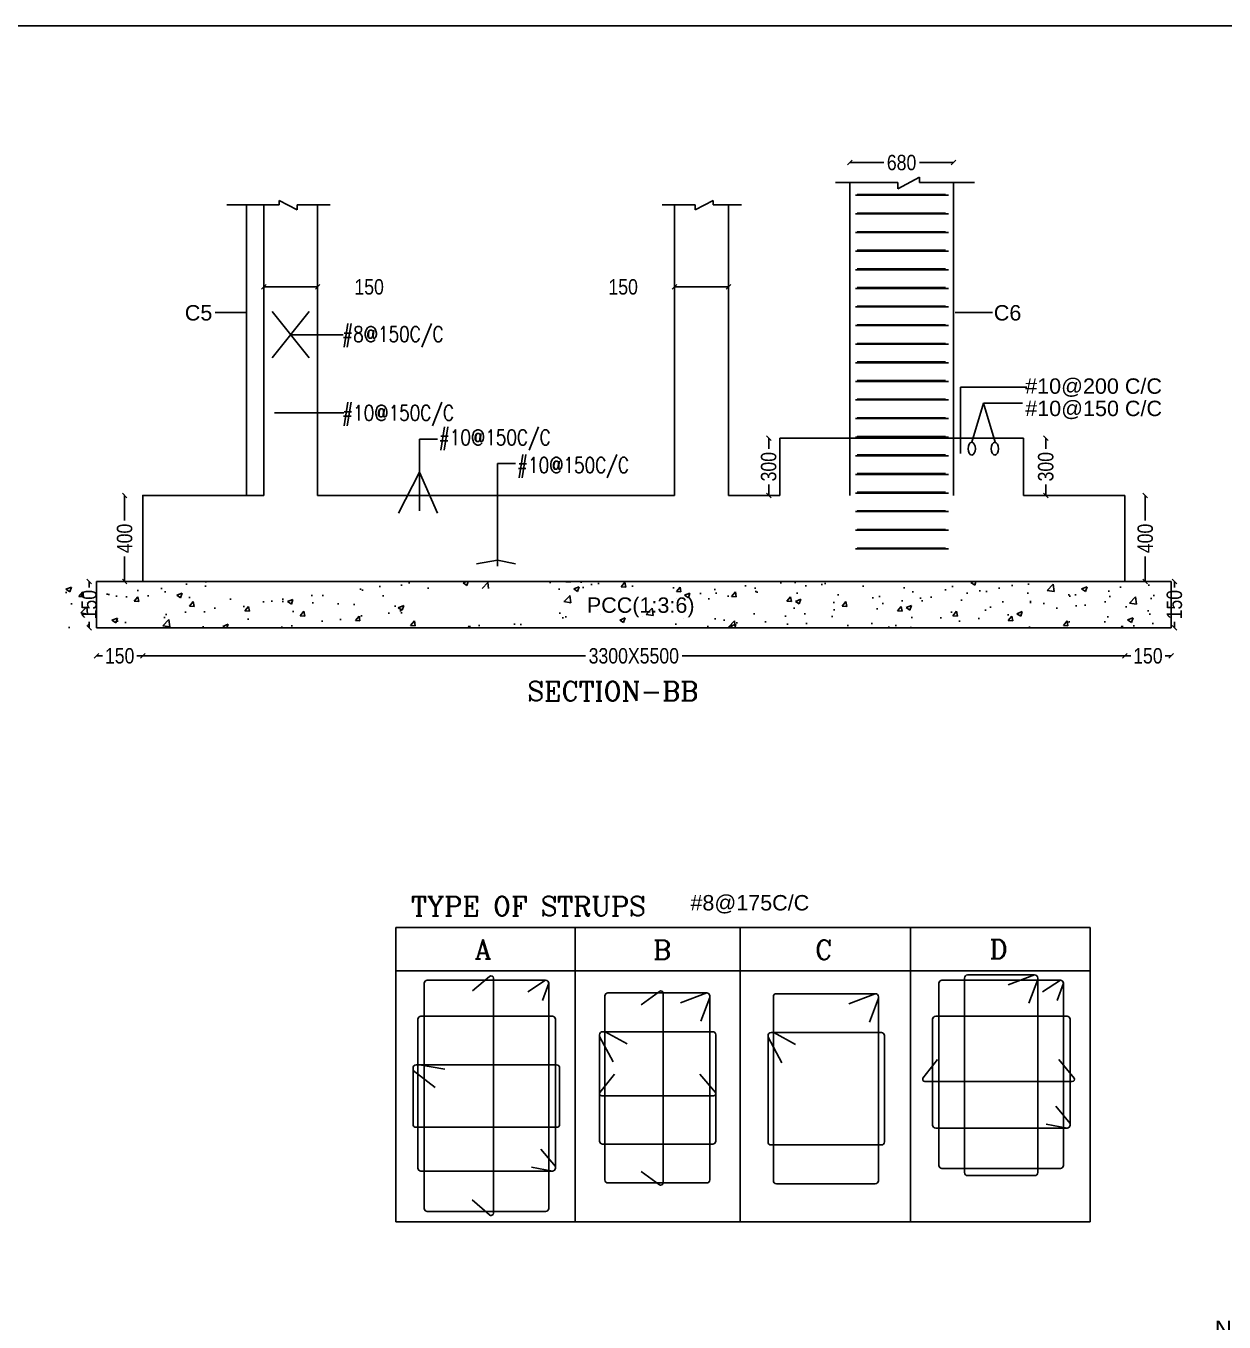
# Model space of a CAD drawing. Extents: x 2200.3 to 2251.6, y 1070.3 to 1107.4.
# Drawn here: x 2216.48 to 2232.03, y 1090.55 to 1107.36 of the extents above; entities that cross this region are included whole.
import ezdxf

# ---------------------------------------------------------------- set-up
doc = ezdxf.new("R2010")
doc.units = 0
doc.linetypes.add('DASHED', pattern=[0])
doc.layers.get('0').update_dxf_attribs({"linetype": 'CONTINUOUS'})
doc.layers.get('DEFPOINTS').update_dxf_attribs({"linetype": 'CONTINUOUS'})
doc.layers.add('TXT', color=51, linetype='CONTINUOUS')
doc.layers.add('WALL', color=7, linetype='CONTINUOUS')
doc.styles.add('AN', font='ARIALN.TTF')
doc.styles.add('AS', font='romans.shx', dxfattribs={"width": 0.8})
doc.styles.add('ROMANC', font='romanc.shx')
doc.styles.add('ROMANS', font='arial.ttf')
doc.dimstyles.new('DIM', dxfattribs={"dimtxt": 0.2, "dimasz": 0.06, "dimexe": 0.05, "dimexo": 0.3, "dimgap": 0.05, "dimtad": 0, "dimlfac": -1, "dimzin": 1, "dimtxsty": 'AN', "dimblk1": 'OBLIQUE', "dimblk2": 'OBLIQUE', "dimsah": 1, "dimcen": 0.001, "dimse1": 1, "dimse2": 1, "dimclrd": 252, "dimclre": 256, "dimclrt": 1, "dimazin": 3, "dimtfac": 1, "dimtofl": 0, "dimtmove": 0, "dimatfit": 3, "dimtolj": 1, "dimtzin": 1})

# ---------------------------------------------------------------- blocks, each defined once
blk = doc.blocks.new('_OBLIQUE')
at = {"color": 0, "linetype": 'BYBLOCK'}
blk.add_line((-0.5, -0.5), (0.5, 0.5), dxfattribs=at)
blk = doc.blocks.new('*D133')
at = {"layer": 'DEFPOINTS', "color": 0, "linetype": 'DASHED'}
for p in [(2217.303, 1100.155), (2217.4, 1100.155), (2217.4, 1099.555)]:
    blk.add_point(p, dxfattribs=at)
at = {"layer": 'WALL', "color": 252}
for p, q in [((2217.303, 1100.155), (2217.303, 1100.079)), ((2217.303, 1099.555), (2217.303, 1099.632))]:
    blk.add_line(p, q, dxfattribs=at)
at = {"layer": 'WALL', "color": 252, "linetype": 'DASHED', "xscale": 0.06, "yscale": 0.06, "zscale": 0.06}
for p, rotation in [((2217.303, 1100.155), 90), ((2217.303, 1099.555), 270)]:
    blk.add_blockref('_OBLIQUE', p, dxfattribs=dict(at, rotation=rotation))
at = {"layer": 'WALL', "color": 1, "linetype": 'DASHED', "insert": (2217.303, 1099.855), "char_height": 0.2, "attachment_point": 5, "rotation": 90, "style": 'AN'}
blk.add_mtext('\\A1;150', dxfattribs=at)
blk = doc.blocks.new('*D119')
at = {"layer": 'DEFPOINTS', "color": 0, "linetype": 'DASHED'}
for p in [(2217.765, 1101.273), (2218, 1101.273), (2217.885, 1100.155)]:
    blk.add_point(p, dxfattribs=at)
at = {"layer": 'WALL', "color": 252}
for p, q in [((2217.765, 1101.273), (2217.765, 1100.948)), ((2217.765, 1100.155), (2217.765, 1100.48))]:
    blk.add_line(p, q, dxfattribs=at)
at = {"layer": 'WALL', "color": 252, "linetype": 'DASHED', "xscale": 0.06, "yscale": 0.06, "zscale": 0.06}
for p, rotation in [((2217.765, 1101.273), 90), ((2217.765, 1100.155), 270)]:
    blk.add_blockref('_OBLIQUE', p, dxfattribs=dict(at, rotation=rotation))
at = {"layer": 'WALL', "color": 1, "linetype": 'DASHED', "insert": (2217.765, 1100.714), "char_height": 0.2, "attachment_point": 5, "rotation": 90, "style": 'AN'}
blk.add_mtext('\\A1;400', dxfattribs=at)
blk = doc.blocks.new('*D120')
at = {"layer": 'DEFPOINTS', "color": 0, "linetype": 'DASHED'}
for p in [(2217.4, 1099.606), (2218, 1099.606), (2217.4, 1099.19)]:
    blk.add_point(p, dxfattribs=at)
at = {"layer": 'WALL', "color": 252}
for p, q in [((2217.4, 1099.19), (2217.477, 1099.19)), ((2218, 1099.19), (2217.924, 1099.19))]:
    blk.add_line(p, q, dxfattribs=at)
at = {"layer": 'WALL', "color": 252, "linetype": 'DASHED', "xscale": 0.06, "yscale": 0.06, "zscale": 0.06, "rotation": 180}
blk.add_blockref('_OBLIQUE', (2217.4, 1099.19), dxfattribs=at)
at = {"layer": 'WALL', "color": 252, "linetype": 'DASHED', "xscale": 0.06, "yscale": 0.06, "zscale": 0.06}
blk.add_blockref('_OBLIQUE', (2218, 1099.19), dxfattribs=at)
at = {"layer": 'WALL', "color": 1, "linetype": 'DASHED', "insert": (2217.7, 1099.19), "char_height": 0.2, "attachment_point": 5, "style": 'AN'}
blk.add_mtext('\\A1;150', dxfattribs=at)
blk = doc.blocks.new('*D121')
at = {"layer": 'DEFPOINTS', "color": 0, "linetype": 'DASHED'}
for p in [(2230.741, 1099.606), (2231.341, 1099.606), (2231.341, 1099.19)]:
    blk.add_point(p, dxfattribs=at)
at = {"layer": 'WALL', "color": 252}
for p, q in [((2230.741, 1099.19), (2230.818, 1099.19)), ((2231.341, 1099.19), (2231.264, 1099.19))]:
    blk.add_line(p, q, dxfattribs=at)
at = {"layer": 'WALL', "color": 252, "linetype": 'DASHED', "xscale": 0.06, "yscale": 0.06, "zscale": 0.06, "rotation": 180}
blk.add_blockref('_OBLIQUE', (2230.741, 1099.19), dxfattribs=at)
at = {"layer": 'WALL', "color": 252, "linetype": 'DASHED', "xscale": 0.06, "yscale": 0.06, "zscale": 0.06}
blk.add_blockref('_OBLIQUE', (2231.341, 1099.19), dxfattribs=at)
at = {"layer": 'WALL', "color": 1, "linetype": 'DASHED', "insert": (2231.041, 1099.19), "char_height": 0.2, "attachment_point": 5, "style": 'AN'}
blk.add_mtext('\\A1;150', dxfattribs=at)
blk = doc.blocks.new('*D134')
at = {"layer": 'DEFPOINTS', "color": 0, "linetype": 'DASHED'}
for p in [(2219.569, 1103.969), (2220.269, 1103.977), (2220.269, 1103.969)]:
    blk.add_point(p, dxfattribs=at)
at = {"layer": 'WALL', "color": 252}
blk.add_line((2219.569, 1103.977), (2220.269, 1103.977), dxfattribs=at)
at = {"layer": 'WALL', "color": 252, "linetype": 'DASHED', "xscale": 0.06, "yscale": 0.06, "zscale": 0.06, "rotation": 180}
blk.add_blockref('_OBLIQUE', (2219.569, 1103.977), dxfattribs=at)
at = {"layer": 'WALL', "color": 252, "linetype": 'DASHED', "xscale": 0.06, "yscale": 0.06, "zscale": 0.06}
blk.add_blockref('_OBLIQUE', (2220.269, 1103.977), dxfattribs=at)
at = {"layer": 'WALL', "color": 1, "linetype": 'DASHED', "insert": (2220.937, 1103.977), "char_height": 0.2, "attachment_point": 5, "style": 'AN'}
blk.add_mtext('\\A1;150', dxfattribs=at)
blk = doc.blocks.new('*D122')
at = {"layer": 'DEFPOINTS', "color": 0, "linetype": 'DASHED'}
for p in [(2224.9, 1103.969), (2225.6, 1103.977), (2225.6, 1103.969)]:
    blk.add_point(p, dxfattribs=at)
at = {"layer": 'WALL', "color": 252}
blk.add_line((2224.9, 1103.977), (2225.6, 1103.977), dxfattribs=at)
at = {"layer": 'WALL', "color": 252, "linetype": 'DASHED', "xscale": 0.06, "yscale": 0.06, "zscale": 0.06, "rotation": 180}
blk.add_blockref('_OBLIQUE', (2224.9, 1103.977), dxfattribs=at)
at = {"layer": 'WALL', "color": 252, "linetype": 'DASHED', "xscale": 0.06, "yscale": 0.06, "zscale": 0.06}
blk.add_blockref('_OBLIQUE', (2225.6, 1103.977), dxfattribs=at)
at = {"layer": 'WALL', "color": 1, "linetype": 'DASHED', "insert": (2224.233, 1103.977), "char_height": 0.2, "attachment_point": 5, "style": 'AN'}
blk.add_mtext('\\A1;150', dxfattribs=at)
blk = doc.blocks.new('*D123')
at = {"layer": 'DEFPOINTS', "color": 0, "linetype": 'DASHED'}
for p in [(2218, 1099.555), (2230.741, 1099.555), (2230.741, 1099.19)]:
    blk.add_point(p, dxfattribs=at)
at = {"layer": 'WALL', "color": 252}
for p, q in [((2218, 1099.19), (2223.745, 1099.19)), ((2230.741, 1099.19), (2224.997, 1099.19))]:
    blk.add_line(p, q, dxfattribs=at)
at = {"layer": 'WALL', "color": 252, "linetype": 'DASHED', "xscale": 0.06, "yscale": 0.06, "zscale": 0.06, "rotation": 180}
blk.add_blockref('_OBLIQUE', (2218, 1099.19), dxfattribs=at)
at = {"layer": 'WALL', "color": 252, "linetype": 'DASHED', "xscale": 0.06, "yscale": 0.06, "zscale": 0.06}
blk.add_blockref('_OBLIQUE', (2230.741, 1099.19), dxfattribs=at)
at = {"layer": 'WALL', "color": 1, "linetype": 'DASHED', "insert": (2224.371, 1099.19), "char_height": 0.2, "attachment_point": 5, "style": 'AN'}
blk.add_mtext('\\A1;3300X5500', dxfattribs=at)
blk = doc.blocks.new('*D135')
at = {"layer": 'DEFPOINTS', "color": 0, "linetype": 'DASHED'}
for p in [(2226.121, 1102.017), (2226.265, 1102.017), (2226.265, 1101.273)]:
    blk.add_point(p, dxfattribs=at)
at = {"layer": 'WALL', "color": 252}
for p, q in [((2226.121, 1102.017), (2226.121, 1101.875)), ((2226.121, 1101.273), (2226.121, 1101.414))]:
    blk.add_line(p, q, dxfattribs=at)
at = {"layer": 'WALL', "color": 252, "linetype": 'DASHED', "xscale": 0.06, "yscale": 0.06, "zscale": 0.06}
for p, rotation in [((2226.121, 1102.017), 90), ((2226.121, 1101.273), 270)]:
    blk.add_blockref('_OBLIQUE', p, dxfattribs=dict(at, rotation=rotation))
at = {"layer": 'WALL', "color": 1, "linetype": 'DASHED', "insert": (2226.121, 1101.645), "char_height": 0.2, "attachment_point": 5, "rotation": 90, "style": 'AN'}
blk.add_mtext('\\A1;300', dxfattribs=at)
blk = doc.blocks.new('*D136')
at = {"layer": 'DEFPOINTS', "color": 0, "linetype": 'DASHED'}
for p in [(2230.741, 1101.273), (2231.007, 1101.273), (2230.741, 1100.155)]:
    blk.add_point(p, dxfattribs=at)
at = {"layer": 'WALL', "color": 252}
for p, q in [((2231.007, 1101.273), (2231.007, 1100.948)), ((2231.007, 1100.155), (2231.007, 1100.48))]:
    blk.add_line(p, q, dxfattribs=at)
at = {"layer": 'WALL', "color": 252, "linetype": 'DASHED', "xscale": 0.06, "yscale": 0.06, "zscale": 0.06}
for p, rotation in [((2231.007, 1101.273), 90), ((2231.007, 1100.155), 270)]:
    blk.add_blockref('_OBLIQUE', p, dxfattribs=dict(at, rotation=rotation))
at = {"layer": 'WALL', "color": 1, "linetype": 'DASHED', "insert": (2231.007, 1100.714), "char_height": 0.2, "attachment_point": 5, "rotation": 90, "style": 'AN'}
blk.add_mtext('\\A1;400', dxfattribs=at)
blk = doc.blocks.new('*D124')
at = {"layer": 'DEFPOINTS', "color": 0, "linetype": 'DASHED'}
for p in [(2231.287, 1100.155), (2231.385, 1100.155), (2231.287, 1099.555)]:
    blk.add_point(p, dxfattribs=at)
at = {"layer": 'WALL', "color": 252}
for p, q in [((2231.385, 1100.155), (2231.385, 1100.079)), ((2231.385, 1099.555), (2231.385, 1099.632))]:
    blk.add_line(p, q, dxfattribs=at)
at = {"layer": 'WALL', "color": 252, "linetype": 'DASHED', "xscale": 0.06, "yscale": 0.06, "zscale": 0.06}
for p, rotation in [((2231.385, 1100.155), 90), ((2231.385, 1099.555), 270)]:
    blk.add_blockref('_OBLIQUE', p, dxfattribs=dict(at, rotation=rotation))
at = {"layer": 'WALL', "color": 1, "linetype": 'DASHED', "insert": (2231.385, 1099.855), "char_height": 0.2, "attachment_point": 5, "rotation": 90, "style": 'AN'}
blk.add_mtext('\\A1;150', dxfattribs=at)
blk = doc.blocks.new('*D137')
at = {"layer": 'DEFPOINTS', "color": 0, "linetype": 'DASHED'}
for p in [(2229.426, 1102.017), (2229.716, 1102.017), (2229.426, 1101.273)]:
    blk.add_point(p, dxfattribs=at)
at = {"layer": 'WALL', "color": 252}
for p, q in [((2229.716, 1102.017), (2229.716, 1101.875)), ((2229.716, 1101.273), (2229.716, 1101.414))]:
    blk.add_line(p, q, dxfattribs=at)
at = {"layer": 'WALL', "color": 252, "linetype": 'DASHED', "xscale": 0.06, "yscale": 0.06, "zscale": 0.06}
for p, rotation in [((2229.716, 1102.017), 90), ((2229.716, 1101.273), 270)]:
    blk.add_blockref('_OBLIQUE', p, dxfattribs=dict(at, rotation=rotation))
at = {"layer": 'WALL', "color": 1, "linetype": 'DASHED', "insert": (2229.716, 1101.645), "char_height": 0.2, "attachment_point": 5, "rotation": 90, "style": 'AN'}
blk.add_mtext('\\A1;300', dxfattribs=at)
blk = doc.blocks.new('*D138')
at = {"layer": 'DEFPOINTS', "color": 0, "linetype": 'DASHED'}
for p in [(2228.519, 1105.59), (2227.172, 1105.332), (2228.519, 1105.332)]:
    blk.add_point(p, dxfattribs=at)
at = {"layer": 'WALL', "color": 252}
for p, q in [((2227.172, 1105.59), (2227.614, 1105.59)), ((2228.519, 1105.59), (2228.077, 1105.59))]:
    blk.add_line(p, q, dxfattribs=at)
at = {"layer": 'WALL', "color": 252, "linetype": 'DASHED', "xscale": 0.06, "yscale": 0.06, "zscale": 0.06, "rotation": 180}
blk.add_blockref('_OBLIQUE', (2227.172, 1105.59), dxfattribs=at)
at = {"layer": 'WALL', "color": 252, "linetype": 'DASHED', "xscale": 0.06, "yscale": 0.06, "zscale": 0.06}
blk.add_blockref('_OBLIQUE', (2228.519, 1105.59), dxfattribs=at)
at = {"layer": 'WALL', "color": 1, "linetype": 'DASHED', "insert": (2227.845, 1105.59), "char_height": 0.2, "attachment_point": 5, "style": 'AN'}
blk.add_mtext('\\A1;680', dxfattribs=at)
blk = doc.blocks.new('A$C0D7D4558')
at = {"layer": 'TXT', "style": 'ROMANS'}
blk.add_text('N.G.L.', height=200, dxfattribs=at).set_placement((1005.2, 8620.8))

msp = doc.modelspace()

# ---------------------------------------------------------------- hatches: boundary and pattern name
at = {"layer": 'WALL', "linetype": 'DASHED'}
h = msp.add_hatch(dxfattribs=at)
h.set_pattern_fill('AR-CONC', color=256, scale=0.1, style=0)
h.set_pattern_definition([(50, (2054.5551, 1281.44154), (0.7172602, -0.0627521), [0.075, -0.825]), (355, (2054.5551, 1281.4415), (-0.1387513, 0.7521921), [0.06, -0.66]), (100.45144, (2054.61485, 1281.4363), (0.5785088, 0.68944), [0.0637402, -0.7011421]), (46.1842, (2054.5551, 1281.6415), (1.0672413, -0.1655193), [0.1125, -1.2375]), (96.63564, (2054.644, 1281.6277), (0.934662, 0.9741186), [0.0956103, -1.0517138]), (351.18416, (2054.5551, 1281.6415), (0.934662, 0.9741186), [0.09, -0.99]), (21, (2054.6551, 1281.59154), (0.596907, -0.4026189), [0.075, -0.825]), (326, (2054.6551, 1281.5915), (0.2433153, 0.72515), [0.06, -0.66]), (71.45144, (2054.7048, 1281.558), (0.8402224, 0.3225312), [0.0637402, -0.7011421]), (37.5, (2054.55508, 1281.44154), (0.01215986, 0.33289385), [0, -0.652, 0, -0.67, 0, -0.6625]), (7.5, (2054.55508, 1281.44154), (0.26306954, 0.3944117), [0, -0.382, 0, -0.637, 0, -0.2525]), (327.5, (2054.33208, 1281.44154), (0.53382244, -0.02255487), [0, -0.25, 0, -0.78, 0, -1.035]), (317.5, (2054.2321, 1281.44154), (0.5831862, 0.100105), [0, -0.325, 0, -0.518, 0, -0.735])])
h.paths.add_polyline_path([(2218.5846, 1100.1553), (2217.0004, 1100.1553), (2217.0004, 1099.5556), (2231.3413, 1099.5553), (2231.3413, 1100.1553), (2226.5846, 1100.1553)])
h.paths.add_polyline_path([(2221.6877, 1099.6062), (2223.3925, 1099.6062), (2223.3925, 1100.0634), (2221.6877, 1100.0634)], flags=16)

# ---------------------------------------------------------------- linework, layer by layer
for p, q in [((2228.0756, 1105.3993), (2227.7962, 1105.2521)), ((2228.0756, 1105.3322), (2228.0756, 1105.3993)), ((2227.7962, 1105.3322), (2226.9857, 1105.3322)), ((2227.172, 1101.2725), (2227.172, 1105.3322)), ((2227.2687, 1105.1765), (2228.4154, 1105.1765)), ((2227.7962, 1105.2521), (2227.7962, 1105.3322)), ((2228.7932, 1105.3322), (2228.0756, 1105.3322)), ((2228.5188, 1101.2725), (2228.5188, 1105.3322)), ((2219.0913, 1105.0432), (2219.7706, 1105.0432)), ((2219.3479, 1101.2725), (2219.3479, 1105.0432)), ((2219.5688, 1101.2725), (2219.5688, 1105.0432)), ((2219.7706, 1105.0432), (2219.7706, 1105.0991)), ((2219.7706, 1105.0991), (2220.0034, 1104.9765)), ((2220.0034, 1105.0432), (2220.432, 1105.0432)), ((2220.0034, 1104.9765), (2220.0034, 1105.0432)), ((2220.2688, 1101.2725), (2220.2688, 1105.0432)), ((2225.1658, 1105.0432), (2224.7372, 1105.0432)), ((2224.9004, 1101.2725), (2224.9004, 1105.0432)), ((2225.3986, 1105.0991), (2225.1658, 1104.9765)), ((2225.1658, 1104.9765), (2225.1658, 1105.0432)), ((2225.3986, 1105.0432), (2225.3986, 1105.0991)), ((2225.7693, 1105.0432), (2225.3986, 1105.0432)), ((2225.6004, 1101.2725), (2225.6004, 1105.0432)), ((2228.4526, 1105.166), (2227.246, 1105.166)), ((2228.4526, 1104.9246), (2227.246, 1104.9246)), ((2227.2687, 1104.9351), (2228.4154, 1104.9351)), ((2228.4526, 1104.6832), (2227.246, 1104.6832)), ((2227.2687, 1104.6937), (2228.4154, 1104.6937)), ((2228.4526, 1104.4418), (2227.246, 1104.4418)), ((2227.2687, 1104.4523), (2228.4154, 1104.4523)), ((2228.4526, 1104.2004), (2227.246, 1104.2004)), ((2227.2687, 1104.2109), (2228.4154, 1104.2109)), ((2228.4526, 1103.959), (2227.246, 1103.959)), ((2227.2687, 1103.9695), (2228.4154, 1103.9695)), ((2228.4526, 1103.7176), (2227.246, 1103.7176)), ((2227.2687, 1103.7281), (2228.4154, 1103.7281)), ((2219.6786, 1103.6567), (2220.1591, 1103.0567)), ((2220.1591, 1103.6567), (2219.6786, 1103.0567)), ((2228.4526, 1103.4762), (2227.246, 1103.4762)), ((2227.2687, 1103.4867), (2228.4154, 1103.4867)), ((2228.4526, 1103.2348), (2227.246, 1103.2348)), ((2227.2687, 1103.2453), (2228.4154, 1103.2453)), ((2228.4526, 1102.9934), (2227.246, 1102.9934)), ((2227.2687, 1103.0039), (2228.4154, 1103.0039)), ((2228.4526, 1102.752), (2227.246, 1102.752)), ((2227.2687, 1102.7625), (2228.4154, 1102.7625)), ((2228.4526, 1102.5106), (2227.246, 1102.5106)), ((2227.2687, 1102.5211), (2228.4154, 1102.5211)), ((2228.4526, 1102.2692), (2227.246, 1102.2692)), ((2227.2687, 1102.2797), (2228.4154, 1102.2797)), ((2226.2646, 1101.2725), (2226.2646, 1102.0166)), ((2228.4526, 1102.0278), (2227.246, 1102.0278)), ((2227.2687, 1102.0383), (2228.4154, 1102.0383)), ((2229.4262, 1101.2725), (2229.4262, 1102.0166)), ((2228.4526, 1101.7864), (2227.246, 1101.7864)), ((2227.2687, 1101.7969), (2228.4154, 1101.7969)), ((2228.4526, 1101.545), (2227.246, 1101.545)), ((2227.2687, 1101.5555), (2228.4154, 1101.5555)), ((2227.2687, 1101.3141), (2228.4154, 1101.3141)), ((2226.2646, 1101.2725), (2225.6004, 1101.2725)), ((2228.4526, 1101.3036), (2227.246, 1101.3036)), ((2230.7413, 1101.2725), (2229.4262, 1101.2725)), ((2228.4526, 1101.0622), (2227.246, 1101.0622)), ((2227.2687, 1101.0727), (2228.4154, 1101.0727)), ((2228.4526, 1100.8208), (2227.246, 1100.8208)), ((2227.2687, 1100.8313), (2228.4154, 1100.8313)), ((2228.4526, 1100.5794), (2227.246, 1100.5794)), ((2227.2687, 1100.5899), (2228.4154, 1100.5899)), ((2218.0004, 1100.1553), (2217.4004, 1100.1553)), ((2217.4004, 1100.1553), (2217.4004, 1099.5553)), ((2230.7413, 1100.1553), (2231.3413, 1100.1553)), ((2231.3413, 1100.1553), (2231.3413, 1099.5553)), ((2217.4004, 1099.5553), (2231.3413, 1099.5553)), ((2221.2814, 1095.6649), (2221.2814, 1091.8466)), ((2221.2814, 1095.6649), (2230.2906, 1095.6649)), ((2223.6118, 1095.6649), (2223.6118, 1091.8466)), ((2225.7517, 1095.6649), (2225.7517, 1091.8466)), ((2227.9601, 1095.6649), (2227.9601, 1091.8466)), ((2230.2906, 1095.6649), (2230.2906, 1091.8466)), ((2221.2814, 1095.1027), (2230.2906, 1095.1027)), ((2222.4995, 1095.0315), (2222.2778, 1094.8435)), ((2222.5491, 1095.0087), (2222.5491, 1091.9605)), ((2223.2271, 1094.9821), (2222.9966, 1094.8337)), ((2223.2668, 1094.9423), (2223.1845, 1094.7191)), ((2229.5711, 1095.0511), (2229.2293, 1094.9214)), ((2229.6108, 1094.991), (2229.4964, 1094.6833)), ((2229.9058, 1094.9821), (2229.6753, 1094.8337)), ((2229.9455, 1094.9423), (2229.8632, 1094.7191)), ((2224.7037, 1094.8381), (2224.4679, 1094.6649)), ((2224.7514, 1094.814), (2224.7514, 1092.3527)), ((2225.3168, 1094.8188), (2224.975, 1094.6891)), ((2225.3566, 1094.7587), (2225.2422, 1094.451)), ((2227.5037, 1094.8078), (2227.1619, 1094.6781)), ((2227.5435, 1094.7477), (2227.4291, 1094.44)), ((2221.5694, 1092.545), (2221.5694, 1094.4766)), ((2221.6092, 1094.5164), (2223.3142, 1094.5164)), ((2223.354, 1094.4766), (2223.354, 1092.545)), ((2228.2481, 1093.1034), (2228.2481, 1094.4766)), ((2228.2879, 1094.5164), (2229.9929, 1094.5164)), ((2230.0327, 1094.4766), (2230.0327, 1093.1034)), ((2223.9255, 1094.2748), (2223.9255, 1092.8958)), ((2223.9255, 1094.2545), (2224.1041, 1093.9237)), ((2225.3958, 1094.3145), (2223.9653, 1094.3145)), ((2223.9992, 1094.3145), (2224.2833, 1094.1575)), ((2225.4356, 1092.8958), (2225.4356, 1094.2748)), ((2226.1124, 1094.2637), (2226.1124, 1092.8847)), ((2226.1124, 1094.2434), (2226.291, 1093.9127)), ((2227.5827, 1094.3035), (2226.1522, 1094.3035)), ((2226.1862, 1094.3035), (2226.4702, 1094.1465)), ((2227.6225, 1092.8847), (2227.6225, 1094.2637)), ((2228.1225, 1093.7129), (2228.3092, 1093.9519)), ((2230.0861, 1093.7129), (2229.8854, 1093.9519)), ((2221.5066, 1093.8117), (2221.7918, 1093.5911)), ((2221.5887, 1093.8828), (2221.9203, 1093.8295)), ((2223.9317, 1093.5267), (2224.1183, 1093.7657)), ((2225.4303, 1093.5267), (2225.2295, 1093.7657)), ((2228.1488, 1093.6683), (2230.0599, 1093.6683)), ((2223.9579, 1093.4821), (2225.4041, 1093.4821)), ((2230.0327, 1093.1237), (2229.8452, 1093.3469)), ((2229.9929, 1093.0636), (2229.7216, 1093.1166)), ((2229.9929, 1093.0636), (2228.2879, 1093.0636)), ((2223.354, 1092.5653), (2223.1665, 1092.7885)), ((2223.9653, 1092.856), (2225.3958, 1092.856)), ((2226.1522, 1092.8449), (2227.5827, 1092.8449)), ((2223.3142, 1092.5052), (2221.6092, 1092.5052)), ((2223.3142, 1092.5052), (2223.0429, 1092.5582)), ((2224.7037, 1092.3285), (2224.4679, 1092.5018)), ((2222.4978, 1091.9394), (2222.2735, 1092.1353)), ((2221.2814, 1091.8466), (2230.2906, 1091.8466))]:
    msp.add_line(p, q, dxfattribs=at)
msp.add_lwpolyline([(2200.3345, 1070.2836), (2251.6345, 1070.2836), (2251.6345, 1107.3636), (2200.3345, 1107.3636)], close=True, dxfattribs=at)
for points in [[(2229.4262, 1102.0166), (2226.2646, 1102.0166)], [(2219.5688, 1101.2725), (2218.0004, 1101.2725), (2218.0004, 1100.1553), (2230.7413, 1100.1553), (2230.7413, 1101.2725)], [(2224.9004, 1101.2725), (2220.2688, 1101.2725)]]:
    msp.add_lwpolyline(points, dxfattribs=at)
for points in [[(2221.69, 1094.9821), (2223.2271, 1094.9821, -0.4142136), (2223.2668, 1094.9423), (2223.2668, 1092.021, -0.4142136), (2223.2271, 1091.9813), (2221.69, 1091.9813, -0.4142136), (2221.6503, 1092.021), (2221.6503, 1094.9423, -0.4142136)], [(2228.3688, 1094.9821), (2229.9058, 1094.9821, -0.4142136), (2229.9455, 1094.9423), (2229.9455, 1092.5794, -0.4142136), (2229.9058, 1092.5397), (2228.3688, 1092.5397, -0.4142136), (2228.329, 1092.5794), (2228.329, 1094.9423, -0.4142136)], [(2229.5711, 1092.4476), (2228.7004, 1092.4476, -0.4142136), (2228.6606, 1092.4874), (2228.6606, 1095.0113, -0.4142136), (2228.7004, 1095.0511), (2229.5711, 1095.0511, -0.4142136), (2229.6108, 1095.0113), (2229.6108, 1092.4874, -0.4142136)], [(2225.3168, 1092.3523), (2224.0347, 1092.3523, -0.4142136), (2223.9949, 1092.3921), (2223.9949, 1094.779, -0.4142136), (2224.0347, 1094.8188), (2225.3168, 1094.8188, -0.4142136), (2225.3566, 1094.779), (2225.3566, 1092.3921, -0.4142136)], [(2227.5037, 1092.3413), (2226.2216, 1092.3413, -0.4142136), (2226.1819, 1092.381), (2226.1819, 1094.768, -0.4142136), (2226.2216, 1094.8078), (2227.5037, 1094.8078, -0.4142136), (2227.5435, 1094.768), (2227.5435, 1092.381, -0.4142136)], [(2221.5464, 1093.0751), (2223.369, 1093.0751, 0.4142136), (2223.4087, 1093.1149), (2223.4087, 1093.843, 0.4142136), (2223.369, 1093.8828), (2221.5464, 1093.8828, 0.4142136), (2221.5066, 1093.843), (2221.5066, 1093.1149, 0.4142136)]]:
    msp.add_lwpolyline(points, format="xyb", close=True, dxfattribs=at)
for centre, radius, start, end in [((2222.5191, 1095.0087), 0.03, 0, 130.71096), ((2224.7214, 1094.814), 0.03, 0, 126.31344), ((2221.6092, 1094.4766), 0.0398, 90, 180), ((2223.3142, 1094.4766), 0.0398, 0, 90), ((2228.2879, 1094.4766), 0.0398, 90, 180), ((2229.9929, 1094.4766), 0.0398, 0, 90), ((2223.9653, 1094.2748), 0.0398, 90, 180), ((2225.3958, 1094.2748), 0.0398, 0, 90), ((2226.1522, 1094.2637), 0.0398, 90, 180), ((2227.5827, 1094.2637), 0.0398, 0, 90), ((2228.1488, 1093.6983), 0.03, 150.94785, 270), ((2230.0599, 1093.6983), 0.03, 270, 29.05215), ((2223.9579, 1093.5121), 0.03, 150.94785, 270), ((2225.4041, 1093.5121), 0.03, 270, 29.05215), ((2228.2879, 1093.1034), 0.0398, 180, 270), ((2229.9929, 1093.1034), 0.0398, 270, 0), ((2223.9653, 1092.8958), 0.0398, 180, 270), ((2225.3958, 1092.8958), 0.0398, 270, 0), ((2226.1522, 1092.8847), 0.0398, 180, 270), ((2227.5827, 1092.8847), 0.0398, 270, 0), ((2221.6092, 1092.545), 0.0398, 180, 270), ((2223.3142, 1092.545), 0.0398, 270, 0), ((2224.7214, 1092.3527), 0.03, 233.68656, 0), ((2222.5191, 1091.9605), 0.03, 224.70786, 0)]:
    msp.add_arc(centre, radius, start, end, dxfattribs=at)
for centre in [(2228.7552, 1101.8784), (2229.0552, 1101.8784)]:
    msp.add_ellipse(centre, major_axis=(0, -0.083), ratio=0.5679978, dxfattribs=at)

# ---------------------------------------------------------------- block references
at = {"layer": 'WALL', "linetype": 'DASHED', "xscale": 0.0010999999940395, "yscale": 0.0010999999940395, "zscale": 0.0011}
msp.add_blockref('A$C0D7D4558', (2230.8041, 1080.8626), dxfattribs=at)

# ---------------------------------------------------------------- texts
at = {"layer": 'WALL', "linetype": 'DASHED'}
for s, height, style, p in [('C5', 0.2, 'ROMANS', (2218.5453, 1103.5418)), ('C6', 0.2, 'ROMANS', (2229.0418, 1103.5418)), ('#10@200 C/C', 0.2, 'ROMANS', (2229.4487, 1102.5909)), ('#10@150 C/C', 0.2, 'ROMANS', (2229.4497, 1102.3012)), ('PCC(1:3:6)', 0.2, 'ROMANS', (2223.7616, 1099.7491)), ('SECTION-BB', 0.25, 'ROMANC', (2222.9918, 1098.6077)), ('#8@175C/C', 0.2, 'ROMANS', (2225.1056, 1095.8877)), ('TYPE OF STRUPS', 0.25, 'ROMANC', (2221.4822, 1095.8187)), ('A', 0.25, 'ROMANC', (2222.3064, 1095.26)), ('B', 0.25, 'ROMANC', (2224.6202, 1095.2519)), ('C', 0.25, 'ROMANC', (2226.7209, 1095.2524)), ('D', 0.25, 'ROMANC', (2228.9851, 1095.26))]:
    msp.add_text(s, height=height, dxfattribs=dict(at, style=style)).set_placement(p)
at = {"layer": 'WALL', "linetype": 'DASHED', "style": 'AS', "width": 0.8}
for s, p in [('#8@150C/C', (2220.5854, 1103.2646)), ('#10@150C/C', (2220.5854, 1102.243)), ('#10@150C/C', (2221.8397, 1101.9253)), ('#10@150C/C', (2222.8546, 1101.5665))]:
    msp.add_text(s, height=0.2, dxfattribs=at).set_placement(p)

# ---------------------------------------------------------------- dimensions: what is measured, and where the dimension line sits
at = {"layer": 'WALL', "linetype": 'DASHED'}
for base, p1, p2, text, picture, middle in [((2228.5188, 1105.5897), (2227.172, 1105.3322), (2228.5188, 1105.3322), '680', '*D138', (2227.8454, 1105.5897)), ((2230.7413, 1099.1899), (2218.0004, 1099.5553), (2230.7413, 1099.5553), '3300X5500', '*D123', (2224.3708, 1099.1899))]:
    dim = msp.add_linear_dim(base=base, p1=p1, p2=p2, text=text, dimstyle='DIM', override={"dimdec": 3, "dimtdec": 3, "dimfxl": 0.18, "dimfxlon": 1, "dimarcsym": 1}, dxfattribs=at)
    dim.commit()
    dim.dimension.update_dxf_attribs({"geometry": picture, "text_midpoint": middle})
for base, p1, p2, picture, middle in [((2220.2688, 1103.9767), (2219.5688, 1103.9692), (2220.2688, 1103.9692), '*D134', (2220.9367, 1103.9767)), ((2225.6004, 1103.9767), (2224.9004, 1103.9692), (2225.6004, 1103.9692), '*D122', (2224.2325, 1103.9767)), ((2217.4004, 1099.1899), (2218.0004, 1099.6056), (2217.4004, 1099.6056), '*D120', (2217.7004, 1099.1899)), ((2231.3413, 1099.1899), (2230.7413, 1099.6056), (2231.3413, 1099.6056), '*D121', (2231.0413, 1099.1899))]:
    dim = msp.add_linear_dim(base=base, p1=p1, p2=p2, text='150', dimstyle='DIM', override={"dimdec": 3, "dimtdec": 3, "dimfxl": 0.18, "dimfxlon": 1, "dimarcsym": 1}, dxfattribs=at)
    dim.commit()
    dim.dimension.update_dxf_attribs({"geometry": picture, "text_midpoint": middle, "dimtype": 160})
for base, p1, p2, text, picture, middle in [((2226.121, 1102.0166), (2226.2646, 1101.2725), (2226.2646, 1102.0166), '300', '*D135', (2226.121, 1101.6445)), ((2229.716, 1102.0166), (2229.4262, 1101.2725), (2229.4262, 1102.0166), '300', '*D137', (2229.716, 1101.6445)), ((2217.7647, 1101.2725), (2217.8845, 1100.1553), (2218.0004, 1101.2725), '400', '*D119', (2217.7647, 1100.7139)), ((2231.0071, 1101.2725), (2230.7413, 1100.1553), (2230.7413, 1101.2725), '400', '*D136', (2231.0071, 1100.7139)), ((2217.3026, 1100.1553), (2217.4004, 1099.5553), (2217.4004, 1100.1553), '150', '*D133', (2217.3026, 1099.8553)), ((2231.3851, 1100.1553), (2231.2873, 1099.5553), (2231.2873, 1100.1553), '150', '*D124', (2231.3851, 1099.8553))]:
    dim = msp.add_linear_dim(base=base, p1=p1, p2=p2, angle=90, text=text, dimstyle='DIM', override={"dimdec": 3, "dimtdec": 3, "dimfxl": 0.18, "dimfxlon": 1, "dimarcsym": 1}, dxfattribs=at)
    dim.commit()
    dim.dimension.update_dxf_attribs({"geometry": picture, "text_midpoint": middle})

# ---------------------------------------------------------------- leaders
for points in [[(2219.3479, 1103.6444), (2218.9375, 1103.6444)], [(2228.5401, 1103.6444), (2229.0236, 1103.6444)], [(2219.9188, 1103.3567), (2220.5998, 1103.3567)], [(2228.6091, 1101.8166), (2228.6091, 1102.6769), (2229.4718, 1102.6769)], [(2219.7088, 1102.3454), (2220.1288, 1102.3454)], [(2220.1288, 1102.3454), (2220.6076, 1102.3454)], [(2228.7581, 1101.9627), (2228.9075, 1102.4671), (2229.4119, 1102.4671)], [(2229.0581, 1101.9627), (2228.9075, 1102.4671)], [(2221.5905, 1101.0725), (2221.5905, 1102.004), (2221.8242, 1102.004)], [(2222.6039, 1100.3553), (2222.6039, 1101.6875), (2222.8375, 1101.6875)], [(2221.3174, 1101.0413), (2221.5905, 1101.572)], [(2221.824, 1101.0413), (2221.5905, 1101.572)], [(2222.3307, 1100.3866), (2222.6039, 1100.4344)], [(2222.8374, 1100.3866), (2222.6039, 1100.4344)]]:
    msp.add_leader(points, dimstyle='DIM', override={"dimdec": 3, "dimtdec": 3, "dimfxl": 0.18, "dimfxlon": 1, "dimarcsym": 1}, dxfattribs=at)

doc.saveas('drawing.dxf')
